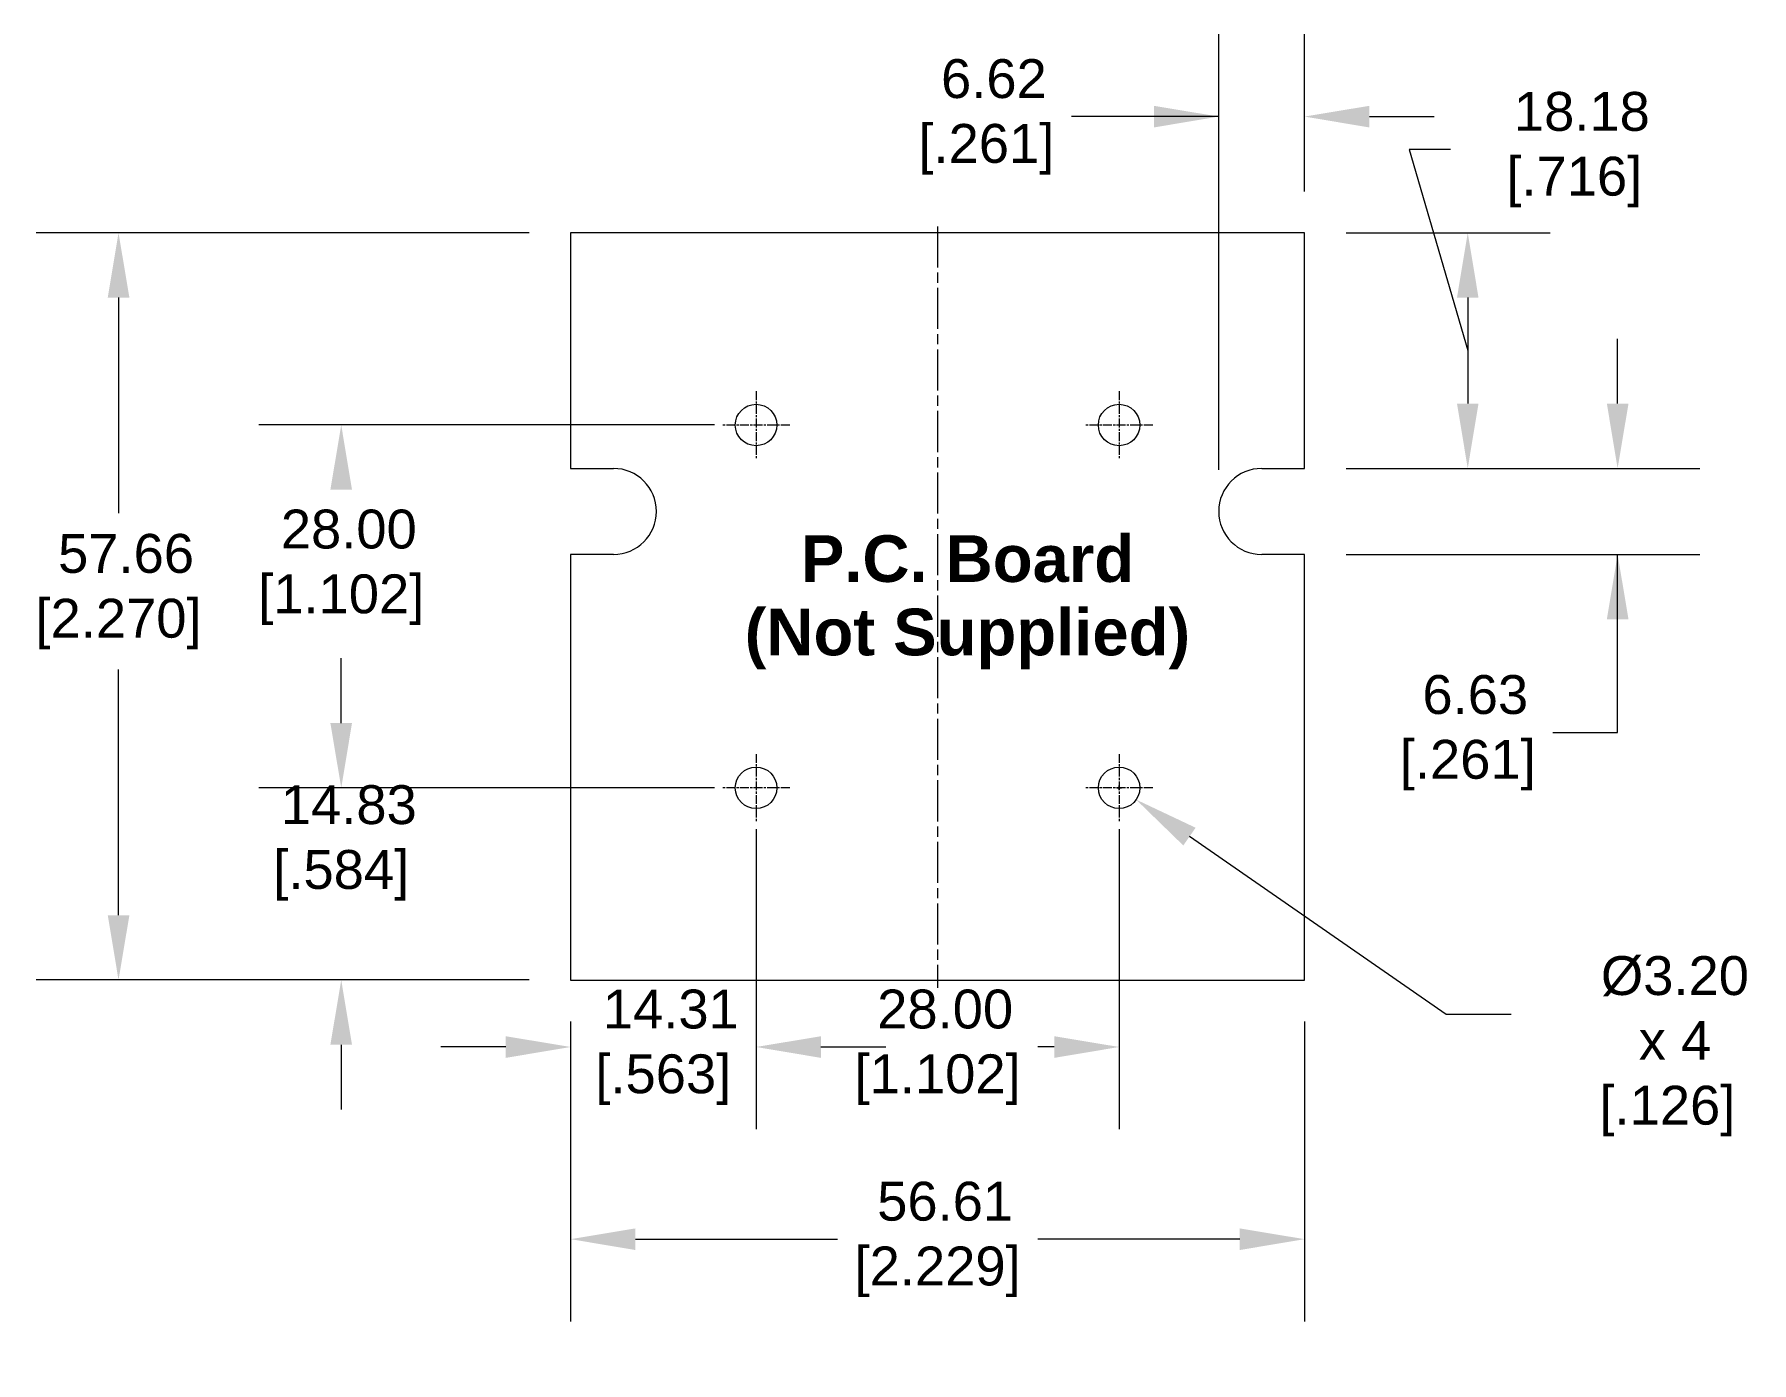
# Model space of a CAD drawing. Header units: millimetres. Extents: x 16 to 148, y 15 to 117.
import ezdxf

# ---------------------------------------------------------------- set-up
doc = ezdxf.new("R2010")
doc.units = ezdxf.units.MM
doc.linetypes.add('CHAIN', pattern=[0.7087, 0.4724, -0.0591, 0.1181, -0.0591])
for name, color, linetype, lineweight in [('Center Mark (ANSI)', 7, 'Continuous', 9), ('Centerline (ANSI)', 7, 'Continuous', 9), ('Dimension (ANSI)', 7, 'Continuous', 9), ('Symbol (ANSI)', 7, 'Continuous', 9), ('Visible (ANSI)', 7, 'Continuous', 9)]:
    doc.layers.add(name, color=color, linetype=linetype, lineweight=lineweight)
doc.styles.add('Label Text (ANSI)', font='arialbd.ttf')
doc.styles.add('Note Text (ANSI)', font='arial.ttf')
doc.dimstyles.new('Default - mm (ANSI)', dxfattribs={"dimscale": 2, "dimtxt": 1.5, "dimasz": 2.5, "dimexe": 3.175, "dimexo": 1.6002, "dimgap": 0.8, "dimtad": 0, "dimtih": 1, "dimtoh": 1, "dimrnd": 1e-08, "dimzin": 4, "dimdsep": 46, "dimtxsty": 'Note Text (ANSI)', "dimcen": 0.09, "dimdle": 10, "dimclrd": 256, "dimclre": 256, "dimclrt": 256, "dimadec": 1, "dimazin": 0, "dimtfac": 2.032, "dimtofl": 0, "dimtmove": 0, "dimatfit": 3, "dimfxl": 1, "dimtolj": 1, "dimtzin": 0, "dimlwd": -1, "dimlwe": -1, "dimarcsym": 0})

# ---------------------------------------------------------------- blocks, each defined once
blk = doc.blocks.new('*D12')
at = {"layer": 'Defpoints', "color": 0}
for p in [(71.34, 58.99), (99.34, 58.99), (99.34, 38.99)]:
    blk.add_point(p, dxfattribs=at)
at = {"layer": 'Dimension (ANSI)'}
for p, q in [((71.34, 55.79), (71.34, 32.64)), ((99.34, 55.79), (99.34, 32.64)), ((76.34, 38.99), (77.61, 38.99)), ((94.34, 38.99), (93.07, 38.99))]:
    blk.add_line(p, q, dxfattribs=at)
for points in [[(76.34, 39.82), (76.34, 38.15), (71.34, 38.99)], [(94.34, 38.15), (94.34, 39.82), (99.34, 38.99)]]:
    blk.add_solid(points, dxfattribs=at)
at = {"layer": 'Dimension (ANSI)', "insert": (85.34, 43.42), "char_height": 3, "attachment_point": 2, "style": 'Note Text (ANSI)'}
blk.add_mtext('\\A1; 28.00\\P[1.102]', dxfattribs=at)
blk = doc.blocks.new('*D13')
at = {"layer": 'Defpoints', "color": 0}
for p in [(71.34, 86.99), (39.34, 58.99), (71.34, 58.99)]:
    blk.add_point(p, dxfattribs=at)
at = {"layer": 'Dimension (ANSI)'}
for p, q in [((68.14, 86.99), (32.99, 86.99)), ((68.14, 58.99), (32.99, 58.99))]:
    blk.add_line(p, q, dxfattribs=at)
for points in [[(40.17, 81.99), (38.5, 81.99), (39.34, 86.99)], [(38.5, 63.99), (40.17, 63.99), (39.34, 58.99)]]:
    blk.add_solid(points, dxfattribs=at)
at = {"layer": 'Dimension (ANSI)', "insert": (39.34, 80.46), "char_height": 3, "attachment_point": 2, "style": 'Note Text (ANSI)'}
blk.add_mtext('\\A1; 28.00\\P[1.102]', dxfattribs=at)
blk = doc.blocks.new('*D14')
at = {"layer": 'Defpoints', "color": 0}
for p in [(57.03, 44.16), (113.64, 44.16), (113.64, 24.16)]:
    blk.add_point(p, dxfattribs=at)
at = {"layer": 'Dimension (ANSI)'}
for p, q in [((57.03, 40.96), (57.03, 17.81)), ((113.64, 40.96), (113.64, 17.81)), ((62.03, 24.16), (77.61, 24.16)), ((108.64, 24.16), (93.07, 24.16))]:
    blk.add_line(p, q, dxfattribs=at)
for points in [[(62.03, 24.99), (62.03, 23.32), (57.03, 24.16)], [(108.64, 23.32), (108.64, 24.99), (113.64, 24.16)]]:
    blk.add_solid(points, dxfattribs=at)
at = {"layer": 'Dimension (ANSI)', "insert": (85.34, 28.59), "char_height": 3, "attachment_point": 2, "style": 'Note Text (ANSI)'}
blk.add_mtext('\\A1; 56.61\\P[2.229]', dxfattribs=at)
blk = doc.blocks.new('*D15')
at = {"layer": 'Defpoints', "color": 0}
for p in [(71.34, 58.99), (57.03, 44.16), (71.34, 38.99)]:
    blk.add_point(p, dxfattribs=at)
at = {"layer": 'Dimension (ANSI)'}
for p, q in [((71.34, 55.79), (71.34, 32.64)), ((57.03, 40.96), (57.03, 32.64)), ((52.03, 38.99), (47.03, 38.99)), ((76.34, 38.99), (81.34, 38.99))]:
    blk.add_line(p, q, dxfattribs=at)
for points in [[(52.03, 38.15), (52.03, 39.82), (57.03, 38.99)], [(76.34, 39.82), (76.34, 38.15), (71.34, 38.99)]]:
    blk.add_solid(points, dxfattribs=at)
at = {"layer": 'Dimension (ANSI)', "insert": (64.18, 43.42), "char_height": 3, "attachment_point": 2, "style": 'Note Text (ANSI)'}
blk.add_mtext('\\A1; 14.31\\P[.563]', dxfattribs=at)
blk = doc.blocks.new('*D16')
at = {"layer": 'Defpoints', "color": 0}
for p in [(22.16, 101.82), (57.03, 101.82), (57.03, 44.16)]:
    blk.add_point(p, dxfattribs=at)
at = {"layer": 'Dimension (ANSI)'}
for p, q in [((53.83, 101.82), (15.81, 101.82)), ((22.16, 96.82), (22.16, 80.18)), ((22.16, 49.16), (22.16, 68.12)), ((53.83, 44.16), (15.81, 44.16))]:
    blk.add_line(p, q, dxfattribs=at)
for points in [[(23, 96.82), (21.33, 96.82), (22.16, 101.82)], [(21.33, 49.16), (23, 49.16), (22.16, 44.16)]]:
    blk.add_solid(points, dxfattribs=at)
at = {"layer": 'Dimension (ANSI)', "insert": (22.16, 78.58), "char_height": 3, "attachment_point": 2, "style": 'Note Text (ANSI)'}
blk.add_mtext('\\A1; 57.66\\P[2.270]', dxfattribs=at)
blk = doc.blocks.new('*D17')
at = {"layer": 'Defpoints', "color": 0}
for p in [(113.64, 101.82), (113.64, 83.64), (126.23, 83.64)]:
    blk.add_point(p, dxfattribs=at)
at = {"layer": 'Dimension (ANSI)'}
for p, q in [((124.9, 108.26), (121.7, 108.26)), ((121.7, 108.26), (126.23, 92.73)), ((116.84, 101.82), (132.58, 101.82)), ((126.23, 96.82), (126.23, 88.64)), ((116.84, 83.64), (132.58, 83.64))]:
    blk.add_line(p, q, dxfattribs=at)
for points in [[(127.06, 96.82), (125.4, 96.82), (126.23, 101.82)], [(125.4, 88.64), (127.06, 88.64), (126.23, 83.64)]]:
    blk.add_solid(points, dxfattribs=at)
at = {"layer": 'Dimension (ANSI)', "insert": (134.45, 112.69), "char_height": 3, "attachment_point": 2, "style": 'Note Text (ANSI)'}
blk.add_mtext('\\A1; 18.18\\P[.716]', dxfattribs=at)
blk = doc.blocks.new('*D18')
at = {"layer": 'Defpoints', "color": 0}
for p in [(113.64, 83.64), (137.79, 83.64), (113.64, 77)]:
    blk.add_point(p, dxfattribs=at)
at = {"layer": 'Dimension (ANSI)'}
for p, q in [((137.79, 88.64), (137.79, 93.64)), ((116.84, 83.64), (144.14, 83.64)), ((116.84, 77), (144.14, 77)), ((137.79, 63.26), (137.79, 77)), ((132.79, 63.26), (137.79, 63.26))]:
    blk.add_line(p, q, dxfattribs=at)
for points in [[(136.96, 88.64), (138.63, 88.64), (137.79, 83.64)], [(138.63, 72), (136.96, 72), (137.79, 77)]]:
    blk.add_solid(points, dxfattribs=at)
at = {"layer": 'Dimension (ANSI)', "insert": (126.23, 67.69), "char_height": 3, "attachment_point": 2, "style": 'Note Text (ANSI)'}
blk.add_mtext('\\A1; 6.63\\P[.261]', dxfattribs=at)
blk = doc.blocks.new('*D19')
at = {"layer": 'Defpoints', "color": 0}
for p in [(39.34, 58.99), (71.34, 58.99), (57.03, 44.16)]:
    blk.add_point(p, dxfattribs=at)
at = {"layer": 'Dimension (ANSI)'}
for p, q in [((39.34, 63.99), (39.34, 68.99)), ((68.14, 58.99), (32.99, 58.99)), ((53.83, 44.16), (32.99, 44.16)), ((39.34, 39.16), (39.34, 34.16))]:
    blk.add_line(p, q, dxfattribs=at)
for points in [[(38.5, 63.99), (40.17, 63.99), (39.34, 58.99)], [(40.17, 39.16), (38.5, 39.16), (39.34, 44.16)]]:
    blk.add_solid(points, dxfattribs=at)
at = {"layer": 'Dimension (ANSI)', "insert": (39.34, 59.19), "char_height": 3, "attachment_point": 2, "style": 'Note Text (ANSI)'}
blk.add_mtext('\\A1; 14.83\\P[.584]', dxfattribs=at)
blk = doc.blocks.new('*D20')
at = {"layer": 'Defpoints', "color": 0}
for p in [(107.02, 110.79), (113.64, 101.82), (107.02, 80.32)]:
    blk.add_point(p, dxfattribs=at)
at = {"layer": 'Dimension (ANSI)'}
for p, q in [((107.02, 83.52), (107.02, 117.14)), ((113.64, 105.02), (113.64, 117.14)), ((107.02, 110.79), (95.67, 110.79)), ((102.02, 110.79), (97.02, 110.79)), ((118.64, 110.79), (123.64, 110.79))]:
    blk.add_line(p, q, dxfattribs=at)
for points in [[(102.02, 109.95), (102.02, 111.62), (107.02, 110.79)], [(118.64, 111.62), (118.64, 109.95), (113.64, 110.79)]]:
    blk.add_solid(points, dxfattribs=at)
at = {"layer": 'Dimension (ANSI)', "insert": (89.1, 115.22), "char_height": 3, "attachment_point": 2, "style": 'Note Text (ANSI)'}
blk.add_mtext('\\A1; 6.62\\P[.261]', dxfattribs=at)
blk = doc.blocks.new('*D21')
at = {"layer": 'Defpoints', "color": 0}
for p in [(98.02, 59.9), (100.65, 58.08)]:
    blk.add_point(p, dxfattribs=at)
at = {"layer": 'Dimension (ANSI)'}
for p, q in [((99.16, 58.99), (99.52, 58.99)), ((99.34, 58.81), (99.34, 59.17)), ((124.57, 41.5), (104.76, 55.23)), ((129.57, 41.5), (124.57, 41.5))]:
    blk.add_line(p, q, dxfattribs=at)
blk.add_solid([(105.24, 55.91), (104.29, 54.54), (100.65, 58.08)], dxfattribs=at)
at = {"layer": 'Dimension (ANSI)', "insert": (141.63, 46), "char_height": 3, "attachment_point": 2, "style": 'Note Text (ANSI)'}
blk.add_mtext('\\A1; %%c3.20\\P{ x 4}\\X[.126]', dxfattribs=at)

msp = doc.modelspace()

# ---------------------------------------------------------------- linework, layer by layer
at = {"layer": 'Center Mark (ANSI)', "linetype": 'CHAIN', "ltscale": 1.444266}
for p, q in [((71.3363, 89.5881), (71.3363, 84.3881)), ((99.3363, 89.5881), (99.3363, 84.3881)), ((73.9363, 86.9881), (68.7363, 86.9881)), ((101.9363, 86.9881), (96.7363, 86.9881)), ((71.3363, 61.5881), (71.3363, 56.3881)), ((99.3363, 61.5881), (99.3363, 56.3881)), ((73.9363, 58.9881), (68.7363, 58.9881)), ((101.9363, 58.9881), (96.7363, 58.9881))]:
    msp.add_line(p, q, dxfattribs=at)
at = {"layer": 'Centerline (ANSI)', "linetype": 'CHAIN', "ltscale": 6.702413}
msp.add_line((85.3363, 102.3191), (85.3363, 43.5486), dxfattribs=at)
at = {"layer": 'Visible (ANSI)'}
for p, q in [((113.6419, 101.8191), (57.0307, 101.8191)), ((57.0307, 101.8191), (57.0307, 83.6352)), ((113.6419, 83.6352), (113.6419, 101.8191)), ((57.0307, 83.6352), (60.3363, 83.6352)), ((110.3363, 83.6352), (113.6419, 83.6352)), ((60.3363, 77.003), (57.0307, 77.003)), ((57.0307, 77.003), (57.0307, 44.1571)), ((113.6419, 77.003), (110.3363, 77.003)), ((113.6419, 44.1571), (113.6419, 77.003)), ((57.0307, 44.1571), (113.6419, 44.1571))]:
    msp.add_line(p, q, dxfattribs=at)
for centre in [(71.3363, 86.9881), (99.3363, 86.9881), (71.3363, 58.9881), (99.3363, 58.9881)]:
    msp.add_circle(centre, 1.6, dxfattribs=at)
for centre, start, end in [((60.3363, 80.3191), 270, 90), ((110.3363, 80.3191), 90, 270)]:
    msp.add_arc(centre, 3.3161, start, end, dxfattribs=at)

# ---------------------------------------------------------------- texts
at = {"layer": 'Symbol (ANSI)', "insert": (87.6397, 78.4796), "char_height": 3.6, "width": 36.625721, "attachment_point": 2, "line_spacing_factor": 0.944221, "style": 'Label Text (ANSI)'}
msp.add_mtext('{\\fArial|b1|i0;\\H3.6000;P.C. Board\\P(Not Supplied)}', dxfattribs=at)

# ---------------------------------------------------------------- dimensions: what is measured, and where the dimension line sits
at = {"layer": 'Dimension (ANSI)'}
for base, p1, p2, angle, text, override, picture, middle in [((107.0202, 110.7867), (113.6419, 101.8191), (107.0202, 80.3191), 180, ' <>\\X[.261]', {"dimtih": 0, "dimtoh": 0, "dimdec": 2, "dimpost": '\\X', "dimtp": 0, "dimtm": 0, "dimtdec": 2, "dimatfit": 1, "dimtvp": -0.25}, '*D20', (89.1045, 110.7867)), ((126.2297, 83.6352), (113.6419, 101.8191), (113.6419, 83.6352), 90, ' <>\\X[.716]', {"dimdec": 2, "dimpost": '\\X', "dimtp": 0, "dimtm": 0, "dimtdec": 2, "dimtmove": 1, "dimatfit": 2, "dimtvp": -0.25}, '*D17', (126.5008, 108.2602)), ((22.1626, 101.8191), (57.0307, 44.1571), (57.0307, 101.8191), 270, ' <>\\X[2.270]', {"dimdec": 2, "dimpost": '\\X', "dimtp": 0, "dimtm": 0, "dimtdec": 2, "dimatfit": 1, "dimtvp": -0.25}, '*D16', (22.1626, 74.1516)), ((137.7942, 83.6352), (113.6419, 77.003), (113.6419, 83.6352), 90, ' <>\\X[.261]', {"dimdec": 2, "dimpost": '\\X', "dimtp": 0, "dimtm": 0, "dimtdec": 2, "dimatfit": 1, "dimtvp": -0.25}, '*D18', (126.2297, 63.2602)), ((39.3363, 58.9881), (71.3363, 86.9881), (71.3363, 58.9881), 90, ' <>\\X[1.102]', {"dimdec": 2, "dimpost": '\\X', "dimtp": 0, "dimtm": 0, "dimtdec": 2, "dimatfit": 1, "dimtvp": -0.25}, '*D13', (39.3363, 76.0334)), ((39.3363, 58.9881), (57.0307, 44.1571), (71.3363, 58.9881), 270, ' <>\\X[.584]', {"dimdec": 2, "dimpost": '\\X', "dimtp": 0, "dimtm": 0, "dimtdec": 2, "dimatfit": 1, "dimtvp": -0.25}, '*D19', (39.3363, 54.7607)), ((71.3363, 38.9881), (57.0307, 44.1571), (71.3363, 58.9881), 180, ' <>\\X[.563]', {"dimtih": 0, "dimtoh": 0, "dimdec": 2, "dimpost": '\\X', "dimtp": 0, "dimtm": 0, "dimtdec": 2, "dimatfit": 1, "dimtvp": -0.25}, '*D15', (64.1835, 38.9881)), ((99.3363, 38.9881), (71.3363, 58.9881), (99.3363, 58.9881), 180, ' <>\\X[1.102]', {"dimtih": 0, "dimtoh": 0, "dimdec": 2, "dimpost": '\\X', "dimtp": 0, "dimtm": 0, "dimtdec": 2, "dimatfit": 1, "dimtvp": -0.25}, '*D12', (85.3363, 38.9881)), ((113.6419, 24.1571), (57.0307, 44.1571), (113.6419, 44.1571), 180, ' <>\\X[2.229]', {"dimtih": 0, "dimtoh": 0, "dimdec": 2, "dimpost": '\\X', "dimtp": 0, "dimtm": 0, "dimtdec": 2, "dimatfit": 1, "dimtvp": -0.25}, '*D14', (85.3363, 24.1571))]:
    dim = msp.add_linear_dim(base=base, p1=p1, p2=p2, angle=angle, text=text, dimstyle='Default - mm (ANSI)', override=override, dxfattribs=at)
    dim.commit()
    dim.dimension.update_dxf_attribs({"geometry": picture, "text_midpoint": middle, "dimtype": 160})
dim = msp.add_diameter_dim_2p(p1=(98.0212, 59.8994), p2=(100.6514, 58.0768), text=' <>{ x 4}\\X[.126]', dimstyle='Default - mm (ANSI)', override={"dimdec": 2, "dimlfac": 1, "dimpost": '\\X', "dimtp": 0, "dimtm": 0, "dimtdec": 2, "dimtvp": -0.25}, dxfattribs=at)
dim.commit()
dim.dimension.update_dxf_attribs({"geometry": '*D21', "text_midpoint": (141.6333, 41.5034), "dimtype": 163})

doc.saveas('drawing.dxf')
